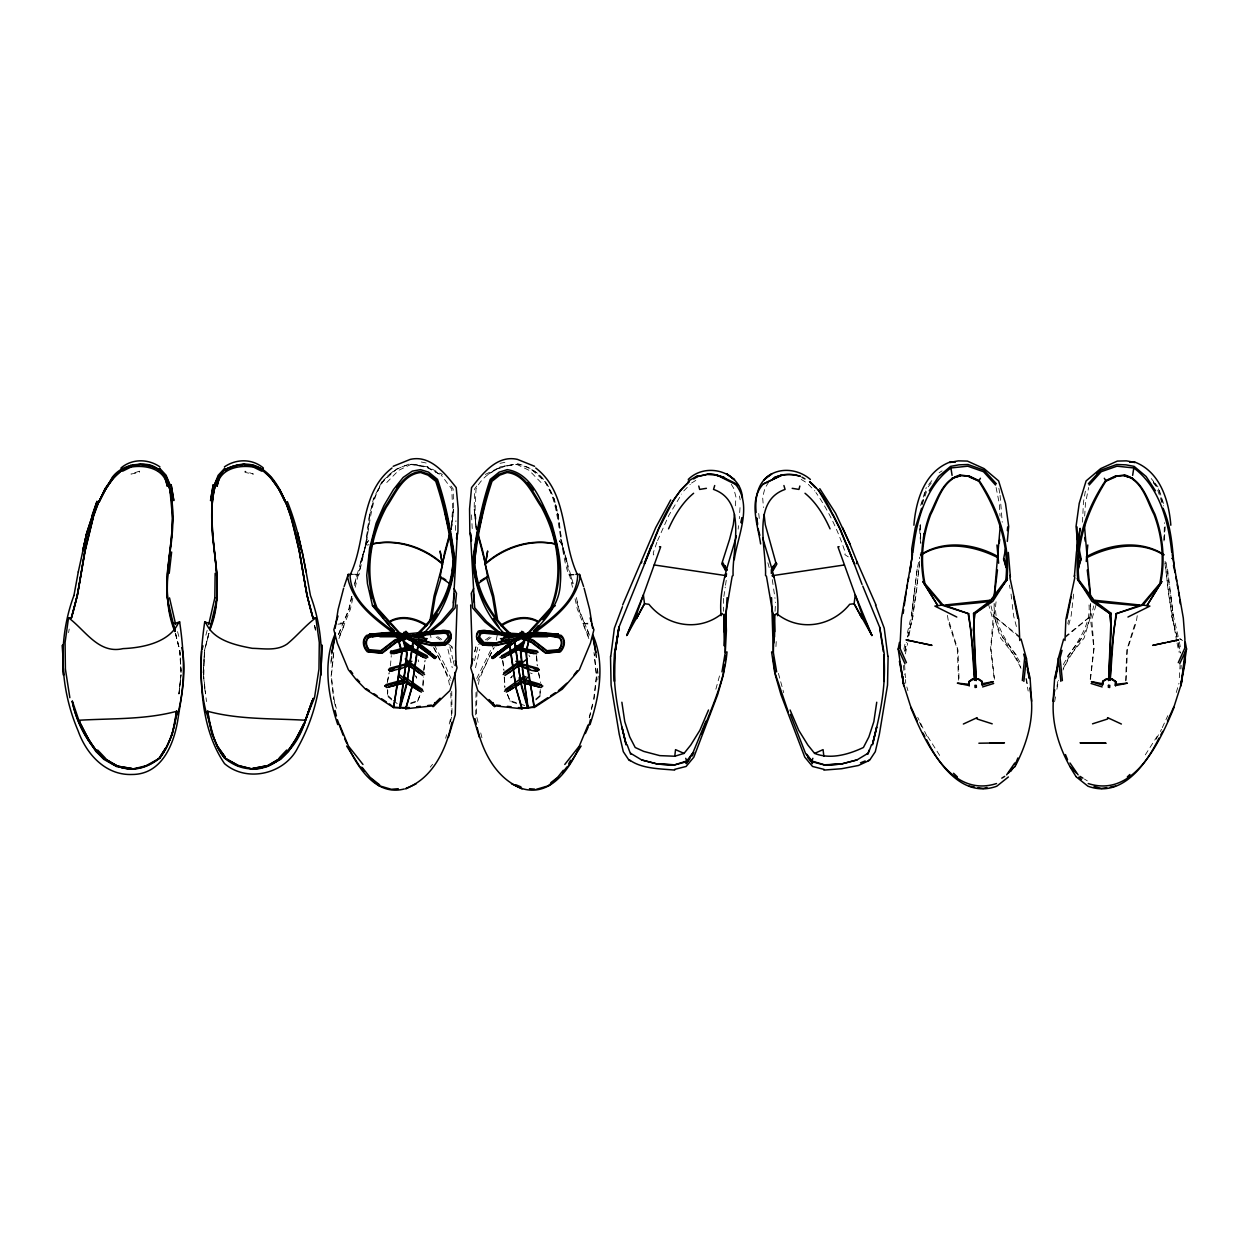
<?xml version="1.0" encoding="UTF-8"?>
<svg xmlns="http://www.w3.org/2000/svg" width="1249" height="1249" viewBox="0 0 1249 1249"><rect width="100%" height="100%" fill="white"/><g stroke="black" fill="none" stroke-linecap="round" stroke-linejoin="round"><path stroke-width="0.75" stroke-dasharray="5 3.75" d="M996.077 601.831C992.221 626.655 1010.503 644.812 1021.448 664.624M994.142 603.314L994.032 616.1L1000.59 638.052L1015.905 657.255L1020.776 667.153M1090.252 604.953C1092.797 630.62 1072.329 648.387 1062.93 670.088M475.697 714.912L476.01 691.337M740.017 507.64L739.314 518.71M476.15 527.624L474.417 509.046L476.306 529.373L474.167 509.202L474.604 488.921L476.743 486.033M1163.974 541.004L1164.427 522.691M535.946 699.986L540.068 696.396L540.271 689.51M477.056 691.368L476.306 715.115L478.96 725.81M540.068 696.396L539.99 690.416M1125.599 680.908L1126.754 650.073L1135.403 622.236M1126.208 680.455L1127.441 649.386L1136.2 622.377L1137.293 615.382M1082.493 522.207L1083.414 502.488L1085.553 490.045M1164.052 539.927L1164.708 527.016M204.212 655.944L203.322 672.68L205.523 693.913L204.43 684.311M455.417 530.435L455.932 520.708M775.941 646.56L776.363 638.864M423.036 685.904L423.552 676.927M775.036 611.339L775.582 602.127M422.865 684.936L423.302 677.754M204.383 652.228L203.728 678.55M1084.663 516.102L1085.459 503.409L1088.628 487.5M1164.427 539.724L1165.223 526.844M1179.321 677.723L1180.118 664.796M390.437 665.858L391.296 655.6M919.654 561.238L916.266 593.494L908.054 641.361M735.318 505.814L735.989 497.196L733.694 488.265L729.853 481.973M1180.961 669.027L1181.257 665.436M451.248 525.704L452.638 509.061L451.748 489.046L441.131 474.885M451.014 486.033L453.137 488.921L453.59 509.202L451.451 529.373L453.34 509.046M439.523 474.042L426.549 467.313L410.094 464.316C363.147 475.182 374.778 528.811 360.243 562.971L365.801 545.829L369.392 516.477M907.742 637.068L912.894 616.475L919.498 564.813M333.764 652.446L331.375 676.224L334.061 699.112L336.309 708.308M178.841 693.913L181.027 674.694L178.997 693.991L181.027 672.68L179.965 652.228M330.938 663.235L332.062 652.165M331.016 661.346L331.781 653.961M333.421 654.023L331.11 676.271L333.733 699.44M451.389 529.467L453.59 509.202M594.024 699.44L596.647 676.271L594.337 654.023M738.143 529.139L738.534 525.657M597.849 679.971L598.287 676.099M1073.687 594.071L1071.158 615.741L1067.864 628.325M1090.486 679.284L1094.093 648.356L1091.751 619.566L1096.481 603.517M593.681 699.112L596.382 676.224L593.993 652.446M1090.221 679.237L1093.874 648.044L1090.486 619.067L1093.718 605.921M423.957 669.729L425.082 660.284M423.739 670.557L424.894 661.111M917.172 569.06L911.442 615.929L917.172 569.06L919.717 557.148M914.159 593.884L911.395 615.663L906.54 636.475M381.804 481.771L373.42 498.851L369.236 516.633L365.489 545.485L355.231 587.249M723.593 598.365L723.577 611.339M723.874 596.491L725.247 587.108M725.513 585.219L726.34 579.598M1056.966 686.388L1058.278 678.722M1067.848 623.844L1068.488 620.16M1054.609 701.782L1055.577 696.427M1056.888 689.276L1058.512 680.33M387.471 681.813L389.204 672.477M68.554 632.65L69.226 629.074M387.268 682.625L389.032 673.32M478.383 684.405L479.366 679.191L488.375 658.598M496.275 640.159L497.711 632.743M904.822 651.104L906.259 643.953M904.838 651.213L906.649 642.376M903.917 649.152L905.416 641.908M905.4 653.898L907.664 643.141M351.953 596.46L349.174 609.262L343.491 622.861L338.026 623.36M351.594 596.413L348.783 609.247L338.432 634.586M352.811 598.209L350.407 609.184L338.729 638.13M474.792 651.775L475.994 646.451L479.116 644.265M367.144 539.037L358.885 574.852L353.608 574.977M475.51 667.715L479.788 649.339M450.374 721.953L452.06 714.912L451.732 691.337M474.511 660.768L477.899 646.795M589.216 717.504L593.244 700.954M208.848 633.368L204.711 650.323L203.119 672.774L204.212 682.376M474.667 651.775L475.994 646.451M445.69 738.268L446.58 734.709M449.234 724.03L451.451 715.115L450.702 691.368M589.387 717.941L593.103 703.14M208.786 633.384L204.493 650.37L209.02 633.384M369.236 516.633L373.732 498.976L382.506 481.895L395.839 469.858M907.68 636.818L912.894 616.475M354.435 585.453L357.401 574.243L358.885 574.852M205.866 635.179L207.287 629.886M354.607 583.486L365.489 545.485M715.864 689.198L720.22 673.336M1176.277 692.508L1178.978 683.25M921.778 504.081L926.586 487.734M391.811 699.986L387.69 696.396L387.768 690.416M920.622 505.47L926.29 487.516M922.137 504.643L927.507 488.671M656.88 542.285L653.196 553.073L653.805 554.618L651.635 555.805M338.541 634.664L340.477 629.418M338.932 638.582L344.865 623.579L343.491 622.861M410.546 703.718L417.541 701.407L420.398 694.163M417.541 701.407L420.101 694.975M657.536 540.676L668.824 515.384L681.642 494.104M476.712 678.519L493.324 644.999M477.571 680.471L494.276 647.404M1162.304 727.605L1167.784 715.677M489.218 656.865L493.449 648.137M1063.289 664.624C1074.218 644.812 1092.516 626.655 1088.66 601.831M1063.149 668.808L1068.816 657.255L1084.132 638.052L1090.689 616.1L1090.58 603.314M1156.137 739.205L1161.523 729.307M532.152 673.679L530.388 672.961M1145.302 754.864L1157.074 736.426M768.76 481.973L764.919 488.265L762.639 497.196L763.436 507.547M365.192 545.47L369.439 539.334L364.88 545.657L369.001 544.658M1067.333 656.428L1082.118 637.131M512.184 676.739L510.7 677.895L512.512 675.584M430.265 767.151L432.591 764.279M928.116 486.907L932.535 481.396M928.694 484.518L933.518 478.539M386.768 482.504L398.696 470.311L411.499 464.16L427.767 466.923L442.505 474.448M683.765 490.935L690.26 484.347M383.115 480.568L394.903 469.733L409.953 463.754L419.883 465.455M529.826 656.755L528.905 655.116M418.727 661.72L418.103 659.784M535.68 699.19L539.818 695.584M1065.506 637.318L1090.689 616.1L1065.616 636.163M487.032 640.315L491.606 637.068M485.393 639.894L490.092 636.615M939.107 472.747L942.089 470.857M691.556 483.035L697.442 479.397M488.156 474.339L500.521 467.001L508.64 465.299M588.825 638.582L582.893 623.579L587.904 623.189M485.252 474.448L500.724 466.767M499.99 466.923L517.804 463.754C568.357 476.868 554.244 536.929 568.857 574.852L575.851 574.337M410.859 702.922L417.869 700.611M499.99 463.332L506.501 462.005M507.906 465.643L516.259 464.16L529.061 470.311L540.989 482.504M337.995 624.157L344.865 623.579M351.89 574.337L357.401 574.243M568.857 574.852L574.15 574.977M582.893 623.579L588.045 624.016M419.118 465.299L427.767 466.923M421.256 462.005L427.767 463.332M572.526 587.249L562.269 545.485L558.506 516.633L554.244 498.819L558.381 516.493M507.359 694.163L509.889 700.611L527.421 706.372M507.656 694.975L510.201 701.407L518.959 704.295M427.236 467.001L439.601 474.339M1084.413 779.064L1087.348 780.859M801.187 479.397L807.073 483.035M1182.538 640.565L1179.79 638.692L1182.46 640.659M437.665 636.615L442.365 639.894M448.625 644.265L451.763 646.451L452.638 650.011L451.763 646.451M436.151 637.068L440.71 640.315M1019.122 636.163L994.032 616.1L1019.231 637.318M848.274 556.867L844.824 554.618L845.432 553.073C838.516 531.637 828.852 510.997 815.909 492.528M387.939 695.584L392.061 699.19M393.451 700.377L397.572 703.983M531.918 469.858L545.251 481.895L554.025 498.976L558.506 516.633M808.368 484.347L814.848 490.935M1153.295 481.864L1158.135 487.734L1163.49 505.892M1151.219 478.539L1153.623 481.536M1154.825 483.035L1158.447 487.516L1164.115 505.47M1153.295 482.77L1156.621 486.907L1162.007 502.863M1002.604 637.131L1017.389 656.428M559.458 540.911L562.877 545.657L559.38 540.864M927.648 736.426L940.341 756.457M416.151 676.287L416.682 678.16L415.246 675.584M445.831 666.966L451.03 678.519M926.805 735.911L917.718 717.379M433.481 647.404L450.186 680.471M434.433 644.999L445.955 667.185M1020.979 668.402C1011.425 647.497 991.971 629.918 994.485 604.953M434.309 648.137L443.598 667.325L448.391 679.191L449.702 686.154M919.529 722.125L921.824 727.199M584.251 622.861L578.584 609.262L576.211 598.302M509.889 700.611L510.201 701.407M587.28 629.418L589.856 636.412L578.958 609.247L576.164 596.413M588.373 636.365L577.35 609.184L574.93 598.209M949.318 622.236L957.967 650.073L959.138 680.908M562.269 545.485L573.15 583.486M988.256 603.517L992.971 619.566L990.629 648.356L994.251 679.284M906.836 686.95L907.914 690.65M767.838 562.768L769.79 569.887M778.392 673.336L783.716 692.727M177.545 631.619L179.45 638.785M570.356 574.243L572.838 583.595M1016.405 626.53L1013.579 615.741L1011.893 601.3M1164.864 563.112L1171.843 616.475L1177.042 636.818M175.344 633.384L179.653 650.323L181.027 672.68M175.578 633.384L179.388 648.481M1171.843 616.475L1176.995 637.068M334.201 701.282L336.043 708.683M480.74 732.929L482.067 738.268M991.019 605.921L994.251 619.067L990.847 648.044L994.516 679.237M175.5 633.368L179.653 650.323M449.859 646.795L452.809 659.019M453.231 660.768L454.511 666.014M1178.182 636.475L1173.342 615.663L1166.098 562.253M447.969 649.339L452.232 667.715M1176.683 641.361L1168.455 593.494L1165.083 561.238M1177.058 643.141L1178.947 652.103M1179.321 641.908L1180.82 649.152M1178.088 642.376L1180.258 652.977M1178.478 643.953L1180.274 652.899M996.093 487.5L999.262 503.409L1000.059 516.102M1009.411 585.11L1010.129 588.685M739.439 496.04L740.173 499.85M560.614 539.037L567.499 562.971C552.979 528.811 564.61 475.182 517.664 464.316C500.708 465.736 483.785 472.934 476.01 489.046L475.12 509.061L476.197 522.004M430.046 632.743L431.483 640.159M538.725 673.32L540.474 682.625M314.467 625.484L315.482 630.854M538.538 672.477L539.927 679.94M314.764 625.562L315.435 629.153L314.686 625.53M1025.897 678.55L1028.177 691.056M998.872 488.265L999.793 493.605M1000.09 495.385L1002.244 522.207M1026.459 678.722L1027.755 686.388M947.445 615.382L948.537 622.377L957.296 649.386L958.514 680.455M772.272 579.598L773.381 587.108M773.646 588.982L775.02 598.365M206.023 697.769L206.522 701.61M1167.565 569.06L1173.295 615.929L1170.578 593.884M502.863 661.111L504.018 670.557M502.66 660.284L503.8 669.729M1011.05 594.071L1011.674 599.489M758.721 513.48L759.298 518.71M474.167 509.202L476.369 529.467M595.976 653.961L596.351 657.645M597.506 668.73L597.896 672.415M204.539 686.279L205.351 693.991M595.695 652.165L596.444 659.55M597.381 668.761L597.959 674.304M903.464 665.436L904.198 674.413M536.461 655.6L537.164 665.03M536.617 656.443L537.32 665.858M919.623 528.686L920.529 543.409M904.604 664.796L905.4 677.723M905.525 679.565L905.744 683.25M504.455 677.754L504.986 686.731M179.856 650.37L181.121 670.9M504.206 676.927L504.815 687.699M471.513 514.869L472.325 530.435M919.935 525.173L920.856 543.627M387.487 689.51L387.69 696.396M920.357 524.518L920.794 542.831M245.085 471.201L245.023 472.419L253.391 474.074L245.085 471.201M139.279 471.201L130.958 474.074L139.342 472.419L139.279 471.201"/><path stroke-width="1.5" d="M262.352 470.295L271.017 477.992L278.636 488.968L285.209 501.989L278.949 488.687L271.33 477.711L262.665 470.014L261.697 471.154L253.438 467.095C238.621 464.597 219.387 468.75 217.061 486.314L219.699 476.197C209.66 501.786 218.06 472.59 224.867 469.858L224.648 468.359L218.232 475.26L214.063 485.611L218.669 475.978C198.575 525.626 230.519 579.692 209.973 629.621M122.012 470.295L113.347 477.992L105.728 488.968L99.155 501.989L105.416 488.687L113.035 477.711L121.699 470.014L122.667 471.154L130.911 467.095C145.743 464.597 164.962 468.75 167.304 486.314L164.665 476.197C174.688 501.786 166.304 472.59 159.482 469.858L159.716 468.359L166.117 475.26L170.301 485.611L165.695 475.978C185.274 526.251 153.924 581.004 174.86 631.494M756.145 512.512C754.63 498.21 757.675 480.99 771.757 473.917L763.842 479.991C776.222 466.533 797.174 468 810.382 479.444M1077.044 526.922L1076.95 550.887L1080.088 528.296L1076.419 552.417L1074.359 576.835L1074.624 575.243M518.803 638.333L518.194 635.538L503.925 637.302M773.787 642.985L774.021 615.882L776.535 613.509C799.204 632.01 831.631 626.717 849.695 604.282L854.113 603.735L871.911 635.476L855.253 594.946L837.923 546.797L839.156 546.734M976.094 680.19L973.533 613.368L990.035 601.034L1005.788 580.114C1009.77 545.048 997.264 510.279 978.732 481.037L969.38 476.228L960.169 474.948C942.371 479.725 937.265 499.616 929.849 514.104C921.653 536.321 919.342 560.317 924.135 583.58L941.73 605.109L968.693 613.727L973.018 649.995L974.751 680.315M981.761 681.08L982.245 685.077L993.33 681.642L981.73 683.796L981.761 681.08L978.31 678.722L972.643 678.956L969.037 681.532L969.255 685.592L957.359 683.172L969.005 684.265M169.599 486.126L172.612 518.382L171.675 535.368C168.396 564.845 162.854 595.117 172.955 623.969L175.11 631.494L167.132 597.615L167.116 574.025L169.755 553.229C175.812 518.351 179.029 442.708 121.403 470.061C81.044 507.578 86.946 569.435 71.24 618.317L77.469 594.93L84.854 551.168L93.378 516.758L85.088 551.152L77.469 594.93L71.24 618.317L68.539 617.802L65.073 642.517L65.401 669.074L69.85 697.676M994.204 596.007L1000.324 525.142M1090.33 595.539L1087.27 569.966M457.072 604.969L455.635 648.169L456.15 665.967M1171.812 552.854C1168.58 522.176 1159.806 487.313 1133.795 467.953L1116.965 466.189L1101.212 471.716L1089.206 485.018M214.828 597.912L215.14 573.353M1174.091 565.875C1172.358 546.391 1171.078 526.594 1163.1 508.265M379.68 636.365L379.103 634.367L369.548 633.992L369.517 635.21L379.68 636.365L379.103 634.367M973.408 630.292L974.673 613.696L990.879 601.144L1006.897 580.192C1010.535 545.032 998.763 509.545 979.216 480.678L969.38 476.228L960.575 475.682L952.081 478.351L960.575 475.682L960.169 474.948M403.318 636.709L380.133 636.771L379.353 634.039L404.926 633.93M862.06 618.458L862.122 614.602L855.253 594.946L854.113 603.735L862.06 618.458L860.093 613.805L860.67 615.944M888.117 656.287L887.524 685.108L879.374 734.24L875.299 751.695L869.554 760.313L858.422 765.496L841.576 768.728L823.872 770.087M1102.976 681.08L1102.992 683.796L1091.407 681.642L1102.492 685.077L1102.976 681.08L1106.411 678.722L1112.094 678.956L1115.7 681.532L1115.482 685.592L1127.379 683.172L1115.716 684.265M523.128 637.49L522.941 633.665L523.003 635.522M523.815 639.004L523.487 631.963L523.596 635.382M774.552 637.006L774.833 616.163L772.772 613.056L766.418 576.101L765.512 575.57C766.683 549.232 750.868 501.411 785.075 489.405L783.919 485.533M724.279 645.874L723.796 616.163L725.841 613.056L732.211 576.101L733.101 575.57C731.93 549.232 747.745 501.411 713.538 489.405L714.709 485.533M773.912 632.119L773.334 652.462L776.644 671.868M471.591 665.967L472.122 648.169L470.686 604.969M407.439 634.086L407.471 632.4L407.127 639.02M771.336 573.525L771.445 569.95L775.832 562.643L765.294 524.689L764.091 514.416M771.554 597.662L773.334 652.462L771.585 651.916L774.583 671.775L788.291 712.024M405.878 633.337L405.925 631.198L405.566 639.535M1184.942 653.086L1181.023 685.826M1185.176 645.983L1185.285 642.439L1186.55 648.949L1181.039 684.187L1185.317 661.267L1185.301 651.853M1115.7 681.532L1115.482 685.592L1115.7 681.532L1112 679.487L1106.583 679.3L1102.555 681.813L1102.492 685.077M214.766 486.126L214.937 486.251C204.009 531.98 227.068 578.818 211.409 623.969L209.723 629.621L217.217 597.615L217.014 573.962L212.486 535.212C212.517 513.636 207.88 486.423 224.867 469.858C236.483 463.285 251.611 462.505 262.961 470.061C303.46 507.531 297.356 569.435 313.109 618.317L306.895 594.93L299.26 551.152C291.642 516.118 276.529 443.817 224.836 469.593M1108.519 680.596L1111.22 630.823L1110.049 613.696L1093.859 601.144L1077.84 580.192C1074.202 545.032 1085.959 509.545 1105.506 480.678L1115.341 476.228L1124.568 474.948C1142.351 479.725 1147.472 499.616 1154.888 514.104C1163.069 536.321 1165.395 560.317 1160.586 583.58L1142.991 605.109L1116.044 613.727L1111.704 649.995L1109.986 680.315M404.161 635.382L404.27 631.963L403.942 639.004M404.754 635.522L404.817 633.665L404.645 636.584M727.059 597.662L724.42 645.78M723.936 631.666L724.607 615.882L722.094 613.509C699.424 632.01 666.997 626.717 648.918 604.282L644.515 603.735L626.717 635.476L643.376 594.946L660.69 546.797L659.472 546.734M777.503 615.695C780.235 588.779 769.696 563.174 762.717 537.694M1064.975 640.487L1065.881 619.395L1074.811 577.6M1124.568 474.948L1124.147 475.682L1132.64 478.351L1124.147 475.682L1115.341 476.228L1105.989 481.037C1087.473 510.279 1074.967 545.048 1078.933 580.114L1094.686 601.034L1111.204 613.368L1108.644 680.19M224.867 469.858L234.141 466.096L244.226 464.191M253.828 465.409L253.438 467.095M262.961 470.061L263.024 468.875M406.659 635.913L406.752 634.227M519.116 638.926L493.23 658.41L491.638 657.708L514.557 638.973M1110.252 680.377L1113.749 630.48L1116.528 614.086M503.269 640.175L501.208 640.315L517.508 638.52M201.589 651.166L201.573 651.229C199.902 689.089 202.635 731.461 224.523 763.639C247.208 783.17 285.194 773.849 297.98 747.308L298.011 747.261C323.569 701.267 328.893 644.984 310.439 595.492C304.537 563.83 299.557 531.606 287.348 501.614M472.903 674.241L471.919 690.603L472.481 714.693L479.397 737.425M491.638 657.708L497.758 652.212L498.726 652.649L499.288 653.555L492.606 658.535M1053.094 701.235L1054.656 677.77L1058.34 663.937M1006.897 580.192L1007.428 578.459L992.83 601.331L974.673 613.696L973.502 630.823L976.218 680.596M1181.757 678.238L1181.367 683.703L1174.388 705.544L1167.472 721.079M1086.24 561.441L1087.785 544.986M453.356 602.955L457.368 532.964L456.525 538.303M1007.303 541.442L1008.692 526.453L1005.492 503.347L998.622 480.912L984.071 468.609L967.397 461.084L958.358 460.85L949.662 462.458L955.126 461.943M454.324 593.603L452.981 607.826L441.147 621.549L427.252 633.118M1007.334 530.622L1007.678 526.922M1022.338 680.58L1024.664 657.801L1023.68 654.086M368.908 565.828L369.314 561.972M370.141 554.275L370.75 548.498M402.053 652.275L397.401 685.326M417.962 645.046L411.67 687.918L405.675 708.448L400.039 707.402L405.441 668.808M1023.852 681.392L1026.397 658.301L1021.073 639.082M169.208 573.353L171.628 552.042M406.237 661.72L407.221 652.852L403.208 638.239M418.259 645.343L411.764 688.23L405.863 708.792L434.199 705.701L449.952 690.525L457.04 667.747L455.292 660.659M150.208 465.815C137.328 461.927 120.966 465.768 112.363 477.196L98.671 501.926L93.378 516.758M211.409 623.969L204.711 621.924C200.371 651.806 198.622 682.438 206.085 711.992C212.174 727.199 213.236 744.966 224.57 758.112C257.481 785.621 296.029 755.567 305.037 720.97L313.312 698.269L304.116 724.436C294.545 746.028 278.574 768.869 252.407 769.275L238.356 765.403L224.57 758.112C215.031 744.295 209.083 728.167 207.615 711.337L212.08 734.24L218.294 748.338L224.555 757.721L238.294 765.746L252.392 768.869L267.645 766.355L280.401 759.454C290.424 749.353 297.684 736.738 303.757 723.858L295.748 739.408L288.113 750.79L286.645 750.087L279.276 757.862L280.416 759.142L288.488 751.476L296.013 739.439M734.521 514.416L733.319 524.689L729.619 539.225L721.735 563.892L725.653 570.543L724.514 566.234L726.856 570.168L722.781 562.643M923.573 537.351L923.995 533.729M621.877 702.235L624.765 721.672L629.746 736.972L635.195 747.495L643.688 751.383L659.8 755.629L674.772 756.238L675.537 749.634L684.03 753.397L690.744 745.044L699.908 730.243L708.526 710.01M741.282 522.379L741.734 518.554M741.219 522.909L741.844 517.711M451.092 579.926L451.545 576.273M452.232 570.809L452.684 567.155M453.137 563.518L453.59 559.864M522.316 668.808L527.718 707.402L522.082 708.448L533.682 706.981L547.608 697.816M412.966 640.987L407.424 679.269M610.792 656.225L614.383 628.2L622.439 606.717M176.749 711.337C174.985 728.042 169.88 744.513 159.794 758.112C116.906 792.007 79.967 739.798 72.223 701.298C79.514 740.438 116.891 791.632 159.81 757.721C169.77 744.154 174.907 727.87 176.593 711.243M716.583 474.854C767.073 501.177 715.49 469.593 707.293 474.183C697.051 476.65 688.683 478.414 707.262 474.464C713.601 474.714 720.642 475.479 725.903 478.82M724.685 664.484L723.265 675.131L717.629 694.725L693.851 757.128L686.123 766.449L674.554 769.4M725.154 660.924L725.856 655.6M413.419 641.471L406.159 687.184L400.117 707.886M903.183 613.431L903.698 609.574M904.229 605.703L906.165 592.26M433.013 706.793L433.262 704.92M475.947 546.859L474.62 563.518M476.462 543.143L477.477 535.712M72.364 701.048L80.233 724.436L88.257 739.767L95.876 751.476L103.948 759.158L105.088 757.862L97.719 750.087L96.235 750.79L88.617 739.408L80.607 723.858C86.665 736.738 93.956 749.353 103.964 759.454L116.672 766.605L131.941 769.275L146.071 765.746L159.794 758.112L166.07 748.338L172.284 734.24L176.624 711.259M913.909 525.236C915.845 500.584 924.494 472.06 949.63 462.192L955.11 461.833M396.995 635.647L401.678 652.524L393.716 707.34L399.649 707.761L405.035 669.339L406.674 653.352L402.568 638.629M999.169 543.253L999.731 539.427M1063.648 639.082L1058.34 658.301L1055.389 678.457L1057.388 669.526M876.736 702.235L873.847 721.672L868.867 736.972L863.418 747.495C848.539 754.49 830.538 759.72 814.598 753.397L807.869 745.044L798.704 730.243L790.086 710.01M615.601 649.652L618.989 627.107L658.801 528.842L673.055 501.208L680.596 490.108L689.073 481.739C665.592 503.144 656.287 535.384 644.265 563.861L651.478 545.126M618.989 627.107L614.914 653.43L618.786 629.043M906.446 662.673L899.92 648.09L900.42 644.859M997.467 569.966L994.391 595.539M1132.64 475.354L1133.795 467.953M335.107 628.45L338.104 609.528L343.647 588.201M434.199 705.701L434.699 702.625M485.455 563.783L487.625 551.246L485.455 563.783L477.899 534.65M429.921 621.034L434.059 595.992L442.599 564.251C423.77 547.64 397.182 538.662 372.327 544.08M909.709 571.542L912.535 554.478M213.204 484.721L210.55 500.646L213.189 484.987M431.654 618.052L435.183 596.975L441.412 577.054L440.085 577.054L444.613 552.526L450.452 531.184M338.042 615.976L333.842 629.746L337.339 643.173L348.33 669.651L356.121 679.565L365.489 689.167L393.529 707.574L397.244 685.607M631.245 753.553L630.62 754.099L627.076 744.576M998.638 563.237L996.952 544.986M618.88 627.357L614.336 654.07L614.446 681.454L614.867 654.773C612.041 684.874 618.442 714.631 625.983 743.592L621.971 727.105L626.014 744.841M721.984 671.868L725.279 652.462L726.387 630.62L725.841 613.056M906.821 588.498L907.461 584.735M908.101 580.957L908.741 577.194M1054.734 689.932C1048.879 720.095 1059.464 751.57 1076.123 776.659M456.634 539.1L457.93 531.559L458.196 508.874L456.197 487.594C445.034 473.558 430.624 454.667 410.218 459.398L393.17 466.299M334.482 637.724L331.797 653.086L335.31 635.195M351.89 574.337L348.221 574.399L347.69 577.413C352.483 602.393 373.763 618.255 392.92 632.619M175.828 717.02L178.279 711.992C185.742 682.438 183.993 651.806 179.653 621.924L172.955 623.969M73.941 595.539L78.281 571.886M1078.433 569.201L1080.307 559.13L1079.589 555.727M406.737 682.953L399.649 707.761M630.745 753.381L641.721 759.97L657.833 764.138L674.179 765.013L686.7 761.016L692.883 752.897L705.966 721.11M1112.094 678.956L1115.591 682.063M482.676 513.027L484.471 503.612M78.281 571.933L86.837 532.667L97.016 501.614L86.837 532.667L82.668 551.012L86.837 532.667M903.714 685.826L898.187 648.949L899.452 642.439M1066.865 618.489L1071.189 596.647M1006.163 567.311L1003.571 559.021L1005.554 549.123M442.302 563.783L440.132 551.246L442.302 563.783L450.358 532.917M629.199 759.704C641.408 768.806 659.534 768.697 674.741 770.087M1005.507 554.025L1006.241 550.622M424.036 672.789L405.222 658.926M531.59 634.055C545.204 619.613 559.677 604.703 560.301 583.626C562.191 563.205 557.101 542.815 551.636 523.269C541.676 503.3 532.511 473.558 507.25 469.64L499.194 472.122L490.264 479.366C481.255 505.345 476.509 532.714 472.825 559.927C474.339 588.763 486.564 619.02 508.999 637.755M872.614 744.841L876.642 727.105L872.629 743.592C880.17 714.631 886.571 684.874 883.746 654.773L884.167 681.454L884.276 654.07L879.749 627.357M208.708 624.5L214.828 597.865M477.914 533.823L482.317 514.9M734.24 559.771C737.675 535.946 752.991 505.283 735.302 484.003M909.615 572.651L911.286 565.516M451.904 722.281C446.564 748.713 433.013 778.346 406.097 788.228M472.903 658.879L470.717 667.747L477.805 690.525L493.558 705.701L521.895 708.792L522.144 707.964L518.46 707.558M589.044 725.263L590.418 719.689M528.108 633.977L551.636 608.076C564.985 574.852 559.193 537.476 542.394 506.626C533.167 493.277 525.564 473.262 507.047 471.498L499.069 474.245L490.919 480.709C482.208 506.407 476.509 533.214 473.371 560.177C474.105 590.059 490.076 617.443 512.496 636.553M371.203 546.719L373.045 539.646M736.348 535.977C729.416 562.081 718.316 588.154 721.126 615.695M1062.04 650.354L1060.073 657.801L1062.384 680.58M202.073 649.402L203.009 645.889M557.663 635.991L558.209 633.992L557.663 635.991L547.702 635.632L548.046 634.398L558.209 633.992M799.844 486.048L798.938 489.421L792.194 488.328M73.925 595.492C57.688 639.285 59.796 687.918 78.078 730.759C86.322 753.99 105.431 775.442 131.972 774.489C162.167 774.521 174.173 743.748 178.045 718.581C181.495 695.178 186.991 671.166 181.823 647.622M526.219 650.401L529.81 637.287M524.549 638.239L520.536 652.852L521.723 663.484M637.942 615.944L638.536 613.805L636.568 618.458L636.49 614.602L643.376 594.946L644.515 603.735L636.568 618.458M530.763 635.647C520.692 658.972 532.012 683.781 534.229 707.574L562.269 689.167L579.411 669.651L590.418 643.173L593.915 629.746L591.542 623.516M149.677 467.313L150.223 466.096L159.482 469.858M525.189 638.629L521.083 653.352L522.722 669.339L528.093 707.761L534.041 707.34L525.704 652.275M590.012 724.607C599.426 695.943 605.25 663.547 592.838 634.867M547.109 635.788L548.405 634.039L547.624 636.771L524.439 636.709M969.037 681.532L969.255 685.592L969.037 681.532L972.737 679.487L978.31 678.722M686.326 763.701L692.883 752.897M448.36 737.425L455.261 714.693L455.838 690.603L454.745 672.43M1078.761 564.111L1081.15 559.021L1079.183 549.123M1078.558 567.311L1081.15 559.021M921.621 508.265L915.205 527.999L911.723 548.811L911.879 558.334L901.419 618.068L899.92 648.09M335.481 633.149C322.554 662.313 328.003 695.365 337.745 724.607M408.111 637.006L408.22 638.223L409.781 636.069M344.162 586.484L348.221 574.399M517.789 636.74L518.194 635.538M304.022 724.155L312 701.048M304.116 724.436L312.156 701.313M451.201 636.834L450.155 639.863L444.566 645.202L431.451 645.561L417.853 642.423M91.739 516.337L97 501.271M772.725 478.82C780.656 473.636 791.46 473.09 800.484 476.369C794.442 474.526 788.306 474.136 782.093 475.229C755.348 486.845 758.502 487.204 782.046 474.854M771.445 569.95L773.459 565.75M812.88 758.315L811.741 760.969L824.387 764.778L840.796 764.169L856.908 759.97L867.868 753.381L869.335 749.853M701.673 733.897C711.805 707.184 724.498 680.752 727.027 651.916L725.279 652.462L724.607 615.882M1015.125 764.81L1017.888 757.987M1174.076 707.387C1160.087 741.11 1134.342 798.423 1088.222 783.545M588.076 724.998L579.302 746.075L564.782 764.466M403.77 635.288L404.286 634.039C391.811 631.494 378.884 632.603 366.535 635.413C361.523 639.988 363.022 647.419 367.362 651.869L381.46 653.118L395.871 642.064L405.597 638.192M726.325 575.976L724.795 576.788L726.637 573.978M692.305 755.879L693.788 752.382M980.418 478.273L978.732 481.037L968.974 476.853M378.728 520.224L380.274 516.711M585.344 733.585L588.295 726.918M1178.275 662.673L1184.801 648.09L1184.895 638.817L1183.303 618.068L1172.202 554.478M628.762 631.76L636.49 614.602L626.717 635.476L627.982 633.477M445.831 595.445L450.421 585.391M1179.712 663.765L1186.55 648.949M622.658 604.953L655.709 527.656L670.713 499.943M98.858 502.036L105.01 488.687L112.707 477.758M1014.937 766.761C1027.459 742.921 1035.749 714.896 1029.676 688.012M473.652 588.591L471.263 593.416L472.637 607.904L484.862 621.924L497.773 632.494M668.558 528.842C674.569 515.525 682.219 502.676 693.617 493.261M476.681 635.195L478.024 632.603L482.785 631.978L520.833 635.538M370.079 635.991L369.548 633.992M424.582 674.554L406.643 661.595M1077.84 580.192L1077.309 578.459L1091.907 601.331L1110.049 613.696L1111.204 613.368M568.826 763.545L570.621 760.251M641.877 561.488L641.408 562.971M1158.994 738.159C1145.989 764.513 1121.914 798.439 1087.988 786.23L1076.341 776.972M1160.852 734.771L1162.71 731.399M952.706 478.789C940.653 487.032 937.172 502.176 930.724 514.479C922.355 536.57 920.263 560.536 924.978 583.689L942.745 604.657L968.693 613.727M579.427 746.902C569.513 768.525 551.262 796.253 523.425 788.962C497.414 780.328 482.863 752.897 477.165 727.621M771.773 570.168L774.099 566.234L772.975 570.543L776.004 565.547L776.894 563.892L775.832 562.643M422.818 675.49L405.379 662.86M158.342 471.092L159.185 469.858M434.527 658.41L436.073 657.052L434.527 658.41L408.642 638.926M430.421 624.656L437.212 613.759M568.342 765.949L581.113 746.028M929.272 490.779L938.624 476.493L950.63 466.361L958.795 464.847L967.991 464.503L984.056 470.248L996.374 483.769M1006.616 774.848L1014.766 762.983M1010.722 771.242L1012.923 768.026M517.726 638.723L520.224 635.866L521.676 636.506M368.83 637.333C364.802 640.987 366.269 646.873 369.657 650.401L374.544 651.4M763.311 484.003C748.229 500.146 757.846 524.955 760.625 543.939M573.978 674.944L577.179 670.744M562.55 772.585L567.015 766.855M401.413 668.293L390.266 671.291L388.595 669.761L389.782 668.262L406.034 663.828M542.94 619.769L552.074 608.294M396.807 487.079L399.212 484.097M563.315 770.274L557.585 777.393L550.856 782.686M405.144 682.719L386.69 687.528L384.942 685.998L386.128 684.546L405.613 679.206M856.205 563.658L857.423 562.706L849.554 543.143M519.412 636.834L520.224 635.866M686.076 763.248L689.823 758.83M527.437 633.586L550.731 607.795C563.877 574.805 557.975 537.773 541.41 507.141C532.355 494.167 525.126 474.464 507.11 472.528L499.741 475.151L492.012 481.302C483.504 506.829 477.914 533.417 474.729 560.13C475.526 588.279 489.499 614.805 510.357 633.415M116.703 766.027L131.957 768.541L116.703 766.027L104.51 758.502L116.984 765.684M832.942 514.26L840.155 528.733L854.363 563.861L839.812 528.842L832.63 514.619C827.681 502.629 820.078 490.139 809.524 481.568L815.597 487.719M390.921 650.901L390.312 652.681L413.45 646.701M1088.347 483.769L1100.666 470.248L1116.731 464.503L1125.927 464.847L1134.108 466.361L1146.114 476.493L1155.45 490.779M533.401 630.948L538.381 625.499M393.529 707.574L409.297 707.558M1008.599 772.928L1014.625 766.543M566.812 683.219L558.428 690.681M417.4 633.415C438.258 614.805 452.232 588.279 453.028 560.13C449.843 533.417 444.238 506.829 435.745 481.302L428.017 475.151L420.648 472.528C402.631 474.464 395.402 494.167 386.347 507.141C369.782 537.773 363.881 574.805 377.011 607.795L400.304 633.586M415.261 636.553C437.681 617.443 453.652 590.059 454.386 560.177C451.248 533.214 445.55 506.407 436.838 480.709L428.688 474.245L420.71 471.498C402.194 473.262 394.59 493.277 385.363 506.626C368.564 537.476 362.772 574.852 376.121 608.076L399.649 633.977M434.636 703.577L440.085 698.207M179.653 621.924L178.232 623.313C168.849 642.657 142.651 647.794 123.026 648.621C98.609 654.382 85.275 630.183 68.539 617.802M393.716 707.34L389.438 703.921M1096.887 473.043L1099.417 470.576M399.555 641.752L400.757 640.596M517.617 665.249C524.127 666.747 533.12 673.476 539.162 669.761L537.976 668.262L521.723 663.828M1127.332 776.925L1129.892 774.489M391.999 468C358.806 493.574 366.831 540.411 350.079 575.071C350.735 600.941 375.527 617.662 394.06 632.072M436.073 657.052L429.999 652.212L428.454 653.555L430.031 652.852L429.781 651.65L413.2 638.973M519.912 661.049L503.722 672.789M521.098 661.595L503.175 674.554M518.382 663.781L520.474 661.97M521.988 663.094L504.939 675.49M995.515 485.018L983.509 471.716L967.772 466.189L950.926 467.953C924.931 487.313 916.157 522.176 912.91 552.854M548.046 786.043L558.272 777.393M522.504 645.405L508.78 654.851M523.159 645.233L515.228 651.416L501.614 658.488M418.743 637.755C441.178 619.02 453.418 588.763 454.933 559.927C451.248 532.714 446.486 505.345 437.493 479.366L428.563 472.122L420.507 469.64L412.326 471.123L403.177 477.415L393.482 489.546L383.911 505.658L376.121 523.269L369.642 548.202L366.753 575.367L367.44 583.626L372.499 605.718L396.167 634.055M526.844 659.191L512.636 670.37M429.984 632.494L442.895 621.924L455.104 607.904L456.494 593.416L454.105 588.591M529.389 676.068L519.256 684.343L506.345 692.133M494.182 656.271L498.726 652.649M525.876 676.568L517.742 683.203L504.502 691.259M1008.38 776.972L996.749 786.23C963.635 798.252 939.498 765.762 926.664 739.845M524.112 676.318L505.283 689.542M485.674 563.361C504.128 546.797 530.528 538.46 554.962 543.83M548.701 785.683L552.714 782.53M519.49 639.332L518.71 639.925L521.192 637.193L519.927 636.287M521.598 682.344L516.415 685.982M533.479 633.633C553.057 618.926 575.149 603.002 580.067 577.413L579.52 574.399L575.851 574.337M533.698 632.072C552.23 617.662 577.007 600.941 577.678 575.071C560.926 540.411 568.935 493.574 535.743 468M541.52 684.608L518.928 677.988M410.031 638.723L407.83 636.287L406.565 637.193L409.048 639.925L408.267 639.332M969.13 682.063L972.643 678.956M724.795 576.788L726.372 575.695L654.211 564.954M477.774 583.814L487.656 577.054L483.129 552.526L477.789 532.964M524.564 642.251L514.042 650.198L499.975 657.489M380.648 635.788L380.164 634.086L370.141 634.024M517.508 636.974L520.458 634.976L497.836 652.571L497.976 651.65L499.912 653.368L499.038 653.617L519.022 638.598M524.908 640.503L513.433 649.105L501.598 655.866M507.843 673.508L510.654 671.619M504.19 657.489L505.439 656.662M206.085 711.992L207.927 711.352C239.465 719.752 272.329 718.316 304.537 720.205L305.037 720.97L314.514 697.676L318.963 669.074L319.291 642.517L315.825 617.802C305.412 625.484 297.215 635.772 287.114 644.047C276.716 651.151 264.054 648.543 252.314 648.325C235.702 645.249 213.532 640.394 206.132 623.313L204.711 621.924M550.7 695.787L555.337 692.727M551.636 608.076L555.259 605.718M480.459 580.879L484.877 578.022M539.162 669.761L518.46 663.687M267.661 766.027L279.854 758.502L267.38 765.684L252.407 768.541L267.38 765.684M856.752 561.488L857.204 562.971M697.114 475.947L688.121 481.255M513.136 688.074L508.265 690.962M536.711 653.82L519.459 650.495M1001.792 778.158L1004.727 776.363M688.246 479.444C706.216 461.459 741.047 471.638 742.452 498.148M120.981 468C132.066 458.539 148.209 458.695 159.934 466.892M511.247 651.432L514.245 649.636M693.617 478.96L696.63 477.227M518.678 635.679L518.491 637.63C507.313 642.845 494.542 647.029 482.13 644.734C477.04 642.205 474.558 635.757 478.351 631.026L483.457 630.37L508.015 633.212M501.192 625.89C511.871 619.067 525.657 615.367 537.46 621.69L537.242 620.847C525.439 614.57 511.668 618.255 500.99 625.046M920.544 554.806C943.885 539.521 974.923 543.596 998.31 556.726M921.762 554.587C945.025 540.177 975.079 545.938 998.216 557.835M121.699 470.014L130.536 465.627L140.153 464.519L150.223 466.096M224.414 466.892C236.155 458.695 252.298 458.539 263.367 468M1127.956 617.037L1149.876 606.108L1142.991 605.109M405.722 788.962L416.26 783.748M1086.427 556.726C1109.815 543.596 1140.852 539.521 1164.177 554.806M404.848 667.278L409.641 665.295M410.14 665.249L400.523 668.715M409.297 663.687L388.595 669.761M419.773 636.584L422.755 635.195M818.329 489.967L832.63 514.619M963.354 724.03L977.155 717.644L977.124 719.002L992.206 723.827M420.663 637.287L425.394 635.116M1086.521 557.835C1109.658 545.938 1139.697 540.177 1162.975 554.587M814.598 753.397L823.075 749.634L823.856 756.238M1115.763 476.853L1105.989 481.037L1104.303 478.273M408.282 662.766L411.873 661.299M279.245 488.734L285.693 501.926L290.986 516.758L299.26 551.152L306.895 594.93L313.109 618.317L315.825 617.802M860.483 762.842L865.167 760.953M403.677 637.146L394.684 640.737L380.414 651.697L367.425 650.557C363.818 646.795 362.304 640.55 366.566 636.662C378.182 634.086 390.344 632.806 402.116 635.054M401.913 637.115L394.731 639.988L380.789 650.682L368.845 649.636C365.816 646.451 364.333 641.159 367.987 637.833L373.654 636.334M405.441 638.645L396.651 642.142L382.475 652.977L368.736 651.775M411.249 649.418L391.031 653.82M412.576 645.733L391.483 651.229M412.279 648.934L393.716 653.727M1116.044 613.727L1141.992 604.657L1159.759 583.689C1164.474 560.536 1162.366 536.57 1153.998 514.479C1147.55 502.176 1144.084 487.032 1132.031 478.789M404.504 682.828L388.798 686.888M404.348 681.127L384.942 685.998M868.211 760.735L869.413 759.704M1092.532 723.827L1107.598 719.002L1107.582 717.644L1121.383 724.03M982.588 686.919L993.673 683.484M674.772 756.238L684.03 753.397M774.302 477.383L782.171 475.01M390.078 671.15L394.028 670.26M847.134 545.126L862.029 584.423M536.43 789.306L546.953 786.199M986.975 787.463L983.275 788.462L977.998 787.604M674.179 765.013L686.95 761.625L685.732 758.315M790.242 714.256L805.558 753.459L811.678 761.625L824.434 765.013L840.796 764.138L856.908 759.97M509.904 642.423L496.306 645.561L483.191 645.202L477.602 639.863L476.556 636.834M509.327 639.785L496.165 642.798L484.003 642.501L479.554 637.115L480.927 632.915L483.831 632.54M508.484 640.222L494.916 643.329L487.36 643.813L482.629 643.063L478.289 637.817L479.616 633.774L483.909 633.212L518.678 636.522L500.474 638.692M370.906 544.236C395.839 538.069 423.146 546.344 442.068 563.361M421.413 692.133L408.501 684.343L398.369 676.068M538.616 632.384L530.388 633.852M1165.707 642.611L1152.702 645.374L1178.728 639.847L1167.581 642.22M367.94 635.835L373.17 634.742M538.584 633.586L540.224 633.181M553.213 651.4L558.1 650.401C561.488 646.873 562.956 640.987 558.912 637.333L554.103 636.334M996.515 783.545C950.395 798.423 924.635 741.11 910.662 707.387M559.021 651.775L545.282 652.977L531.106 642.142L522.316 638.645M392.045 668.793L393.576 668.48M407.033 637.583L408.782 637.271L407.83 636.287M533.182 636.256L526.625 637.318M706.419 488.328L699.674 489.421L698.769 486.048M1106.723 787.604L1101.462 788.462L1094.046 786.464M1110.252 787.026L1115.513 786.167M844.418 564.954L772.257 575.695L773.834 576.788L772.897 574.399M372.592 636.865L380.352 635.663M531.543 634.773L523.659 635.866L523.753 637.646L531.215 636.6M523.487 634.43L532.948 633.056L546.875 633.571M525.642 635.054C537.413 632.806 549.576 634.086 561.191 636.662C565.454 640.55 563.939 646.795 560.333 650.557L547.343 651.697L533.073 640.737L520.474 635.71M423.255 691.259L410.015 683.203L398.868 674.163M480.147 631.213L485.002 630.589L493.23 631.791M523.893 634.757L526.984 634.383M426.143 658.488L412.529 651.416M941.73 605.109L934.861 606.108L956.781 617.037M416.682 706.747L420.367 706.341M427.736 705.529L431.42 705.123M419.742 633.212L442.755 630.589L447.595 631.213M427.189 634.195L430.827 633.852M404.333 788.962C376.48 796.253 358.244 768.525 348.315 746.902M398.259 788.697L391.327 789.306L380.804 786.199M1171.749 558.397L1172.858 558.334M406.643 633.899L444.301 630.37L449.406 631.026C453.2 635.757 450.717 642.205 445.628 644.734C433.216 647.029 420.445 642.845 409.266 637.63M406.924 635.538L444.972 631.978L449.734 632.603L451.076 635.195M412.545 635.335L416.214 635.116M407.158 636.631L443.832 633.212L448.141 633.774L449.265 635.913L449.453 637.817L447.423 641.268L445.128 643.063L440.397 643.813L432.841 643.329L419.274 640.222M557.616 634.024L547.593 634.086M547.702 635.632L557.288 635.257M558.241 635.21L548.67 635.569L548.654 634.367M840.796 764.138L824.434 765.013M387.533 633.181L389.173 633.586M380.883 633.571L393.06 633.118M405.191 635.569L379.321 635.694M393.607 634.227L404.832 634.008M978.888 743.217L1004.446 742.827L990.035 743.046M548.405 634.039L522.909 634.008M548.436 635.694L522.566 635.569M487.656 577.054L486.345 577.054L492.574 596.975L496.103 618.052M657.833 764.169L674.226 764.778L657.833 764.138L641.721 759.97M369.517 635.21L379.087 635.569M370.469 635.257L380.055 635.632M507.437 633.087L521.114 633.899M511.544 635.116L518.881 635.554M379.353 634.039L380.164 634.086M1129.611 461.833L1135.107 462.192C1160.227 472.06 1168.877 500.584 1170.828 525.236M427.283 638.692L408.938 636.537L408.954 638.333M529.498 788.697L534.697 789.149M424.488 640.175L426.549 640.315L410.25 638.52M1129.596 461.943L1135.076 462.458L1126.379 460.85L1117.34 461.084L1100.666 468.609L1086.115 480.912L1079.23 503.347L1076.045 526.453L1077.263 539.568M496.93 633.852L500.568 634.195M423.833 637.302L409.563 635.538M496.337 705.123L500.022 705.529M507.391 706.341L511.075 706.747M244.195 464.519L253.812 465.658L262.665 470.014M400.773 634.383L403.864 634.757M399.992 635.351L404.098 635.866L404.005 637.646L396.542 636.6M443.926 632.54L446.83 632.915L448.188 637.115L443.754 642.501L431.592 642.798L418.415 639.785M1003.571 559.021L1005.976 564.111M394.809 633.056L404.27 634.43M548.373 635.444L552.199 636.038M401.132 637.318L394.575 636.256M547.39 635.663L559.771 637.833C563.424 641.159 561.941 646.451 558.912 649.636L546.968 650.682L533.026 639.988L525.845 637.115M969.208 786.167L974.485 787.026M393.981 633.29L397.354 633.852M538.943 686.888L523.237 682.828M534.182 668.48L535.696 668.793M557.148 544.439C531.809 538.319 504.409 547.218 485.158 564.251L493.683 595.992L497.524 619.254M533.729 670.26L537.679 671.15M554.587 634.742L559.817 635.835M917.156 642.22L905.993 639.847L932.035 645.374L919.014 642.611M389.142 632.384L390.656 632.712M531.418 683.265L533.963 683.89M773.006 657.38L775.348 675.131L780.984 694.725L804.778 757.128L812.506 766.449L824.075 769.4M530.013 669.308L518.116 665.295M973.533 613.368L974.673 613.696M534.041 653.727L516.508 649.418M716.458 475.01L724.326 477.383M1091.064 683.484L1102.149 686.919M630.417 760.735L629.074 760.313L623.313 751.695L619.239 734.24L611.089 685.108L610.511 656.287M523.409 681.127L542.815 685.998L541.067 687.528L522.613 682.719M178.279 711.992L176.421 711.352C144.9 719.752 112.035 718.316 79.827 720.205L80.342 724.155M515.181 645.733L524.08 648.715L536.836 650.901L538.069 652.29L523.924 649.902L515.775 647.232M522.16 638.192L531.887 642.064L546.297 653.118L560.395 651.869C564.735 647.419 566.234 639.988 561.223 635.413C548.873 632.603 535.946 631.494 523.456 634.039L523.987 635.288M534.588 466.299L517.523 459.398C497.133 454.667 482.723 473.558 471.56 487.594L469.562 508.874L469.827 531.559L471.451 540.989M515.884 661.299L519.475 662.766M515.868 784.778L520.927 786.854M150.239 465.502L159.529 469.593M491.684 657.052L493.23 658.41M499.21 633.665L507.094 637.287M504.986 635.195L507.984 636.584M511.497 783.748L522.02 788.962M426.768 625.046C416.089 618.255 402.319 614.57 390.515 620.847L390.297 621.69C402.1 615.367 415.886 619.067 426.549 625.89M772.304 575.976L773.834 576.788M422.474 689.542L403.646 676.318M419.883 653.289L423.161 655.054M419.492 690.962L406.159 682.344M801.983 477.227L804.996 478.96M416.51 651.432L411.639 648.34M1080.01 776.363L1082.945 778.158M978.154 679.3L982.167 681.813L982.245 685.077M412.56 684.546L415.776 686.607M442.88 578.022L445.831 579.926M372.499 605.718L376.121 608.076M366.222 688.652L369.314 690.681M373.966 693.741L377.057 695.787M381.694 698.831L386.347 701.891M423.552 657.489L409.438 649.293L404.598 645.233M419.914 673.508L407.845 664.89M407.283 635.71L429.921 652.571L429.781 651.65L427.845 653.368L428.719 653.617L407.205 637.552M402.849 640.503L414.325 649.105L427.111 655.772L427.767 657.489L413.716 650.198L405.628 643.922M440.085 577.054L449.983 583.814M379.602 784.809L370.157 777.393L362.163 767.417M375.028 782.53L379.056 785.683M1078.714 777.175L1081.509 779.407M430.031 652.852L436.104 657.708M430.546 653.867L435.089 657.489M429.078 653.68L435.152 658.535M500.506 633.118L486.61 621.549L474.776 607.826L473.433 593.603M405.254 645.405L410.187 649.542M369.485 777.393L379.712 786.043M497.727 652.852L498.679 653.68M805.012 493.261C816.409 502.676 824.043 515.525 830.054 528.842M953.549 773.272L957.405 776.925M528.093 707.761L521.02 682.953M489.03 699.549L494.495 704.92L494.745 706.793M356.98 679.144L359.618 681.86M1070.112 766.543L1076.123 772.928M234.141 466.096L234.687 467.313M225.179 469.858L226.022 471.092M391.858 628.216L394.341 630.948M807.557 757.362L812.553 763.248M479.366 639.051L481.365 641.486M527.343 482.598L533.339 490.076M373.389 605.437L383.662 618.333M385.941 621.206L389.376 625.499M362.975 764.466L348.455 746.075L339.681 724.998M360.742 766.855L364.099 771.148M806.76 754.255L811.912 761.016L812.303 763.701M350.579 670.744L352.702 673.554M406.144 664.874L407.299 666.404M867.368 753.553L867.993 754.099L871.552 744.576M819.781 488.656L835.534 513.214L849.82 543.768L842.529 527.546M1069.971 762.983L1078.121 774.848M346.644 746.028L359.415 765.949M493.449 618.427L499.272 627.779M922.949 733.085L924.806 736.457M875.971 604.953L857.423 562.706M898.187 648.949L905.01 663.765M917.25 721.079L910.334 705.544L903.948 685.514M343.147 735.239L337.339 719.689M344.63 738.581L346.847 743.561M862.794 586.14L879.624 627.107L883.293 651.541M543.627 507.921L548.264 518.46M1065.459 754.568L1067.536 759.689M130.911 467.095L130.52 465.409M725.154 565.75L726.856 570.168M875.502 604.922L884.23 628.2L887.836 656.225M579.52 574.399L583.595 586.484M527.64 707.886L521.598 687.184L514.338 641.471M522.082 708.448L516.087 687.918L509.592 643.219M405.863 708.792L405.675 708.448M521.895 708.792L515.993 688.23L509.295 643.516M397.947 637.287L401.538 650.401M1025.929 662.204L1030.066 677.77L1031.627 701.235M758.081 528.608L759.829 535.368M584.11 588.201L589.653 609.528L592.651 628.45M552.417 530.809L557.007 548.498L557.819 556.195M335.044 710.416L336.418 715.989M474.995 718.721L476.291 724.061M590.168 617.865L591.089 621.643M1009.91 577.6L1018.841 619.395L1019.762 640.487M1173.436 565.516L1175.122 572.651M445.877 516.789L450.28 535.712M169.521 597.865L175.656 624.5M1027.349 669.526L1029.348 678.457L1026.397 658.301M370.126 590.855L371.765 598.146M1013.548 596.647L1017.857 618.489M592.807 636.99L595.96 653.086L593.275 637.724M302.008 550.762L306.083 571.933M444.722 511.138L445.44 514.9M899.405 661.267L903.698 684.187L900.061 661.954M520.333 679.269L514.791 640.987M1004.415 559.13L1005.976 567.53M1175.996 577.194L1176.636 580.957M1177.276 584.735L1177.916 588.498M1178.556 592.26L1179.197 596.038M1010.098 575.243L1010.363 576.835L1008.302 552.417M968.209 614.086L970.988 630.48L974.485 680.377M171.175 484.987L173.798 500.599L171.16 484.721M493.058 702.625L493.558 705.701M471.513 540.083L470.389 532.964L474.401 602.955M950.926 467.953L952.081 475.354M1084.725 537.507L1085.287 541.348M450.53 537.57L452.825 554.291M1179.727 599.895L1180.243 603.767M207.771 711.243L208.521 717.02M475.307 568.982L475.978 574.446M476.431 578.1L477.118 583.564M756.878 518.554L757.612 524.642M756.832 518.085L757.456 523.347M1058.34 658.301L1060.869 681.392M522.191 639.535L521.832 631.198L521.879 633.337M1084.397 525.142L1090.518 596.007M520.568 638.926L520.287 632.4L520.318 634.086M1110.049 613.696L1111.313 630.292M902.84 676.412L903.37 683.703M521.005 634.227L521.145 636.849M121.403 470.061L121.34 468.875M773.849 638.27L772.772 613.056M774.021 615.882L774.692 631.666M921.2 552.683L921.325 556.305M615.039 653.414L615.117 657.255M724.717 632.119L724.857 644.796M1185.285 642.439L1185.285 646.201M321.867 645.202L320.852 675.147L321.914 645.249M1108.441 685.358L1108.347 687.262L1109.658 687.496L1109.799 685.342L1108.441 685.358M922.933 581.628L937.749 605.578L922.933 581.628M225.179 757.113L218.419 747.698L225.179 757.113M1161.804 581.628L1146.972 605.578L1161.804 581.628M165.93 747.698L159.513 757.721L165.93 747.698M989.63 600.301L987.725 601.737L976.765 602.955L948.085 605.562L945.79 604.906L989.63 600.301M1138.932 604.906L1136.637 605.562L1107.972 602.955L1096.997 601.737L1095.092 600.301L1138.932 604.906M976.375 687.262L975.063 687.496L974.938 685.342L976.296 685.358L976.375 687.262M1105.833 743.217L1080.291 742.827L1105.833 743.217M734.474 479.694L726.856 473.917L734.474 479.694M871.911 635.476L862.122 614.602L871.911 635.476M301.696 551.012L297.527 532.667L301.696 551.012M63.512 675.147L62.45 645.249L63.512 675.147"/></g></svg>
